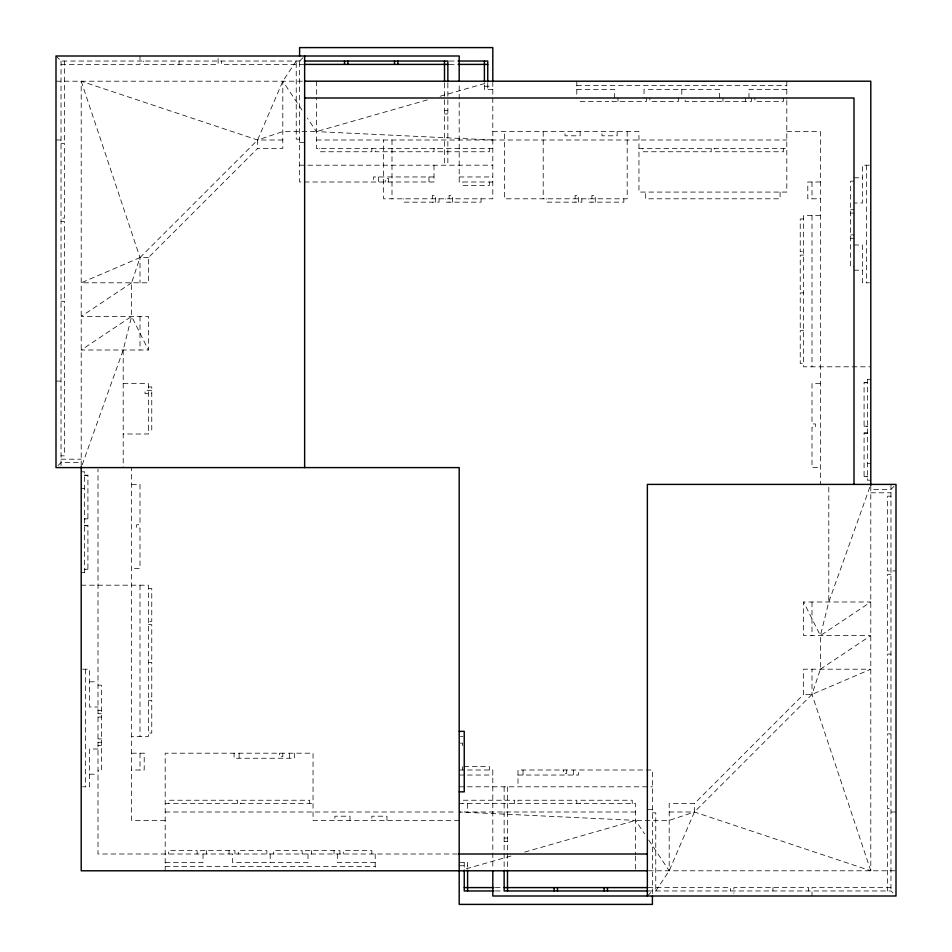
<?xml version="1.0" encoding="UTF-8"?>
<svg xmlns="http://www.w3.org/2000/svg" width="952" height="952" viewBox="0 0 952 952"><rect width="100%" height="100%" fill="white"/><g stroke="black" fill="none" stroke-linecap="round" stroke-linejoin="round"><path stroke-width="0.71" stroke-dasharray="4.76 3.57" d="M82.205 464.802L123.201 350.003L131.602 316.397L131.602 282.803L140.004 257.599L257.599 140.004L282.803 81.206L298 58.405M869.795 487.198L828.799 601.997L820.398 635.603L820.398 669.197L811.996 694.401L694.401 811.996L669.197 870.794L654 893.595M299.594 61.035L304.64 56.001M148.405 257.599L140.004 257.599L81.206 282.803L148.405 282.803L148.405 257.599L257.599 148.405L282.803 148.405L282.803 81.206L303.283 111.931M58.012 465.587L61.035 462.565L81.206 462.565M893.987 486.412L890.965 489.435L870.794 489.435M648.717 840.069L669.197 870.794L669.197 803.595L694.401 803.595L803.595 694.401L803.595 669.197L870.794 669.197L811.996 694.401L803.595 694.401M647.36 895.999L652.406 890.965M131.602 282.803L81.206 316.397L148.405 316.397L148.405 350.003L81.206 350.003L131.602 316.397L148.405 350.003M820.398 669.197L870.794 635.603L803.595 635.603L803.595 601.997L870.794 601.997L820.398 635.603L803.595 601.997M427.365 99.9L316.397 131.602L282.803 131.602L257.599 140.004L81.206 81.206L81.206 467.599M440.169 96.235L485.687 83.229M466.313 868.771L511.831 855.765M524.635 852.099L635.603 820.398L669.197 820.398L694.401 811.996L870.794 870.794L870.794 484.401M56.001 56.001L61.035 61.035L304.64 61.035M449.32 61.035L456.627 61.035M61.035 64.403L140.004 64.403L140.004 56.001M303.95 64.403L221.483 64.403L221.483 61.035M449.32 64.403L456.627 64.403M56.001 81.206L303.51 81.206M576.805 85.394L786.804 85.394M484.401 86.239L492.803 86.239M492.803 89.595L484.401 89.595L484.401 83.324M576.805 89.595L614.599 89.595L614.599 97.996M786.804 89.595L748.998 89.595L748.998 97.996M580.161 101.364L608.721 101.364M713.714 101.364L685.154 101.364L685.154 97.996M444.501 110.599L447.856 110.599M444.501 113.954L447.856 113.954M492.803 131.602L638.959 131.602L638.959 192.078L786.804 192.078L786.804 100.472M786.804 131.602L820.398 131.602L820.398 484.401M299.594 139.159L296.239 139.159L296.239 61.035M56.001 140.004L64.403 140.004L64.403 61.035M282.803 140.004L257.599 140.004L257.599 148.405M316.397 140.004L786.804 140.004M299.594 142.514L304.64 142.514M61.035 143.359L64.403 143.359L64.403 218.115L61.035 218.115M492.803 148.405L316.397 148.405L316.397 97.509M638.959 148.405L786.804 148.405M299.594 165.196L492.803 165.196M869.402 165.196L862.405 165.196L862.405 203.002L854.003 203.002M434.005 176.965L373.517 176.965L373.517 181.999M459.197 176.965L492.803 176.965M854.003 177.798L862.405 177.798M854.003 181.166L850.636 181.166L850.636 266.846L854.003 266.846M492.803 181.999L459.197 181.999L459.197 82.562M820.398 181.999L807.796 181.999L807.796 198.801L820.398 198.801M850.636 209.726L854.003 209.726M850.636 213.081L854.003 213.081M820.398 215.604L803.595 215.604L803.595 366.806L870.794 366.806M803.595 218.96L800.239 218.96L800.239 251.721L803.595 251.721M61.035 221.483L64.403 221.483L64.403 297.916L61.035 297.916M850.636 234.918L854.003 234.918M850.636 238.286L854.003 238.286M854.003 244.997L862.405 244.997L862.405 282.803L869.402 282.803M803.595 255.076L800.239 255.076L800.239 289.515L803.595 289.515M854.003 270.201L862.405 270.201M803.595 292.883L800.239 292.883L800.239 327.321L803.595 327.321M61.035 301.284L64.403 301.284L64.403 377.718L61.035 377.718M803.595 330.677L800.239 330.677L800.239 363.438L803.595 363.438M867.439 379.396L870.794 379.396M56.001 381.086L64.403 381.086L64.403 455.841L61.035 455.841M867.439 382.549L864.083 382.549L864.083 426.437L867.439 426.437M864.083 382.763L867.439 382.763M123.201 383.596L148.405 383.596L148.405 434.005L123.201 434.005M820.398 383.596L811.996 383.596L811.996 423.926L815.364 423.926L815.364 427.281L811.996 427.281L811.996 467.599L820.398 467.599M148.405 386.964L151.761 386.964L151.761 430.637L148.405 430.637M151.761 390.32L145.037 390.32L145.037 393.676L151.761 393.676M864.083 426.222L867.439 426.222M867.439 432.946L864.083 432.946L864.083 476.845L867.439 476.845M864.083 433.16L867.439 433.16M61.035 459.197L81.206 459.197M867.439 463.398L870.794 463.398M81.206 471.799L84.561 471.799L84.561 572.818M84.561 475.155L87.917 475.155L87.917 519.054L84.561 519.054M84.561 475.369L87.917 475.369M864.083 476.631L867.439 476.631M870.794 480.201L867.439 480.201L867.439 379.182M131.602 484.401L140.004 484.401L140.004 524.719L136.636 524.719L136.636 528.074L140.004 528.074L140.004 568.403L131.602 568.403M81.206 488.602L84.561 488.602M870.794 492.803L890.965 492.803M890.965 496.159L887.597 496.159L887.597 570.914L895.999 570.914M84.561 518.84L87.917 518.84M84.561 525.563L87.917 525.563L87.917 569.451L84.561 569.451M84.561 525.778L87.917 525.778M84.561 569.236L87.917 569.236M81.206 572.604L84.561 572.604M890.965 574.282L887.597 574.282L887.597 650.716L890.965 650.716M81.206 585.194L148.405 585.194L148.405 736.396L131.602 736.396M148.405 588.562L151.761 588.562L151.761 621.323L148.405 621.323M148.405 624.679L151.761 624.679L151.761 659.117L148.405 659.117M890.965 654.083L887.597 654.083L887.597 730.517L890.965 730.517M148.405 662.485L151.761 662.485L151.761 696.923L148.405 696.923M82.598 669.197L89.595 669.197L89.595 707.003L97.996 707.003M89.595 681.799L97.996 681.799M97.996 685.154L101.364 685.154L101.364 770.834L97.996 770.834M148.405 700.279L151.761 700.279L151.761 733.04L148.405 733.04M97.996 710.359L101.364 710.359M97.996 713.714L101.364 713.714M97.996 717.082L101.364 717.082M890.965 733.885L887.597 733.885L887.597 808.641L890.965 808.641M460.459 736.396L462.981 736.396M97.996 738.919L101.364 738.919M97.996 742.274L101.364 742.274M460.316 743.119L462.565 743.119L462.565 746.475L460.316 746.475M97.996 745.642L101.364 745.642M97.996 748.998L89.595 748.998L89.595 786.804L82.598 786.804M131.602 753.199L144.204 753.199L144.204 770.001L131.602 770.001M463.969 766.646L489.435 766.646L489.435 770.001M459.197 770.001L492.803 770.001L492.803 869.438M89.595 774.202L97.996 774.202M459.197 775.035L492.803 775.035M517.995 775.035L578.483 775.035L578.483 770.001M459.197 786.804L652.406 786.804M165.196 803.595L313.041 803.595M459.197 803.595L635.603 803.595L635.603 854.491M647.36 809.486L652.406 809.486M165.196 811.996L456.246 811.996M635.603 811.996L459.197 811.996L635.603 820.398L644.611 833.916M669.197 811.996L694.401 811.996L694.401 803.595M895.999 811.996L887.597 811.996L887.597 890.965M652.406 812.841L655.761 812.841L655.761 890.965M165.196 820.398L131.602 820.398L131.602 467.599M459.197 820.398L313.041 820.398L313.041 753.199L165.196 753.199L165.196 870.794M504.143 838.046L507.499 838.046M504.143 841.401L507.499 841.401M457.317 854.003L97.996 854.003L97.996 469.086M165.196 862.405L203.002 862.405L203.002 854.003M375.195 862.405L337.401 862.405L337.401 854.003M459.197 862.405L467.599 862.405L467.599 868.676M459.197 865.761L467.599 865.761M165.196 866.606L375.195 866.606M648.49 870.794L895.999 870.794M495.373 887.597L502.68 887.597M648.05 887.597L730.517 887.597L730.517 890.965M890.965 887.597L811.996 887.597L811.996 895.999M495.373 890.965L502.68 890.965M647.36 890.965L890.965 890.965L895.999 895.999M492.803 140.004L316.397 131.602L307.389 118.084M870.794 870.794L811.996 694.401L811.996 669.197M81.206 81.206L140.004 257.599L140.004 282.803M890.965 484.401L890.965 890.965M866.606 165.196L866.606 282.803M828.799 487.341L828.799 601.997M811.996 181.999L811.996 198.801M811.996 215.604L811.996 366.806M811.996 601.997L811.996 635.603M808.641 890.965L808.641 887.597L733.885 887.597L733.885 893.476M786.804 81.206L786.804 98.984M783.437 97.996L783.437 101.364L754.876 101.364L754.876 97.996M783.437 148.405L783.437 151.761L714.559 151.761L714.559 148.405M780.081 192.078L780.081 198.801L645.682 198.801L645.682 192.078M772.941 887.597L772.941 890.965M751.521 97.996L751.521 101.364L717.082 101.364L717.082 97.996M745.642 97.996L745.642 101.364M722.961 97.996L722.961 101.364M719.605 97.996L719.605 89.595L644.004 89.595L644.004 97.996M711.203 148.405L711.203 151.761L642.314 151.761L642.314 148.405M681.799 89.595L681.799 97.996M678.443 97.996L678.443 101.364L649.883 101.364L649.883 97.996M652.406 893.476L652.406 770.001L517.995 770.001L517.995 786.804M646.515 97.996L646.515 101.364L612.077 101.364L612.077 97.996M635.603 855.979L635.603 870.794M632.235 803.595L632.235 800.239L580.161 800.239L580.161 803.595M627.201 131.602L627.201 198.801L504.56 198.801L504.56 131.602M623.846 198.801L623.846 202.157L588.562 202.157L588.562 198.801M617.955 97.996L617.955 101.364M617.122 131.602L617.122 135.803L601.997 135.803L601.997 131.602M595.286 202.157L595.286 195.446L591.918 195.446L591.918 202.157M581.839 198.801L581.839 202.157L546.555 202.157L546.555 198.801M580.161 131.602L580.161 135.803L565.036 135.803L565.036 131.602M578.483 202.157L578.483 195.446L575.115 195.446L575.115 202.157M576.805 81.206L576.805 97.996M576.805 803.595L576.805 800.239L517.995 800.239L517.995 803.595M573.437 770.001L573.437 775.035M566.726 770.001L566.726 773.357L563.358 773.357L563.358 770.001M543.199 131.602L543.199 198.801M523.041 770.001L523.041 775.035M514.639 803.595L514.639 800.239L462.565 800.239L462.565 803.595M507.499 786.804L507.499 868.831M504.143 786.804L504.143 868.831M492.803 81.206L492.803 198.801L383.596 198.801L383.596 140.004M489.435 148.405L489.435 151.761L437.361 151.761L437.361 148.405M489.435 181.999L489.435 185.354L462.565 185.354L462.565 181.999M487.757 83.324L487.757 89.595M481.046 198.801L481.046 202.157L445.762 202.157L445.762 198.801M467.599 803.595L467.599 811.996M464.243 862.405L464.243 868.676M462.565 766.646L462.565 770.001M452.486 202.157L452.486 195.446L449.118 195.446L449.118 202.157M447.856 83.169L447.856 165.196M444.501 83.169L444.501 165.196M439.039 198.801L439.039 202.157L403.755 202.157L403.755 198.801M435.683 202.157L435.683 195.446L432.315 195.446L432.315 202.157M434.005 148.405L434.005 151.761L375.195 151.761L375.195 148.405M434.005 165.196L434.005 181.999L299.594 181.999L299.594 58.524M428.959 176.965L428.959 181.999M391.998 140.004L391.998 198.801M388.642 181.999L388.642 178.643L385.274 178.643L385.274 181.999M386.964 820.398L386.964 816.197L371.839 816.197L371.839 820.398M378.563 176.965L378.563 181.999M375.195 854.003L375.195 870.794M371.839 148.405L371.839 151.761L319.765 151.761L319.765 148.405M371.839 854.003L371.839 850.636L343.279 850.636L343.279 854.003M350.003 820.398L350.003 816.197L334.878 816.197L334.878 820.398M339.923 854.003L339.923 850.636L305.485 850.636L305.485 854.003M334.045 850.636L334.045 854.003M316.397 81.206L316.397 96.021M311.363 850.636L311.363 854.003M309.686 803.595L309.686 800.239L240.796 800.239L240.796 803.595M307.996 854.003L307.996 862.405L232.395 862.405L232.395 854.003M302.117 854.003L302.117 850.636L273.557 850.636L273.557 854.003M294.561 753.199L294.561 758.244L234.085 758.244L234.085 753.199M289.515 753.199L289.515 758.244M282.803 753.199L282.803 756.554L279.436 756.554L279.436 753.199M270.201 854.003L270.201 862.405M266.846 854.003L266.846 850.636L238.286 850.636L238.286 854.003M239.119 753.199L239.119 758.244M237.441 803.595L237.441 800.239L168.564 800.239L168.564 803.595M234.918 854.003L234.918 850.636L200.479 850.636L200.479 854.003M229.039 850.636L229.039 854.003M218.115 58.524L218.115 64.403L143.359 64.403L143.359 61.035M206.358 850.636L206.358 854.003M197.124 854.003L197.124 850.636L168.564 850.636L168.564 854.003M179.059 61.035L179.059 64.403M140.004 316.397L140.004 350.003M140.004 585.194L140.004 736.396M140.004 753.199L140.004 770.001M123.201 350.003L123.201 467.599M85.394 669.197L85.394 786.804M61.035 61.035L61.035 467.599"/><path stroke-width="1.43" d="M304.64 61.035L447.856 61.035L447.856 81.729M458.09 61.035L487.757 61.035L487.757 81.872M304.64 64.403L447.856 64.403M458.09 64.403L487.757 64.403M304.64 81.206L870.794 81.206L870.794 485.389M304.64 97.996L854.003 97.996L854.003 484.401M459.197 731.362L464.243 731.362L464.243 791.838L459.197 791.838M458.793 854.003L647.36 854.003M647.36 870.794L81.206 870.794L81.206 466.611M464.243 887.597L493.909 887.597M504.143 887.597L647.36 887.597M493.909 890.965L464.243 890.965L464.243 870.128M647.36 890.965L504.143 890.965L504.143 870.271M652.406 895.999L652.406 904.4L459.197 904.4L459.197 467.599L56.001 467.599L56.001 56.001L459.197 56.001L459.197 81.206M647.36 895.999L647.36 484.401L895.999 484.401L895.999 895.999L492.803 895.999L492.803 870.794M607.459 887.597L607.459 890.965M604.103 887.597L604.103 890.965M557.479 887.597L557.479 890.965M554.123 887.597L554.123 890.965M507.499 870.271L507.499 890.965M492.803 81.206L492.803 47.6L299.594 47.6L299.594 56.001M484.401 61.035L484.401 81.872M467.599 870.128L467.599 890.965M444.501 61.035L444.501 81.729M397.877 61.035L397.877 64.403M394.521 61.035L394.521 64.403M347.897 61.035L347.897 64.403M344.541 61.035L344.541 64.403M304.64 56.001L304.64 467.599"/></g></svg>
